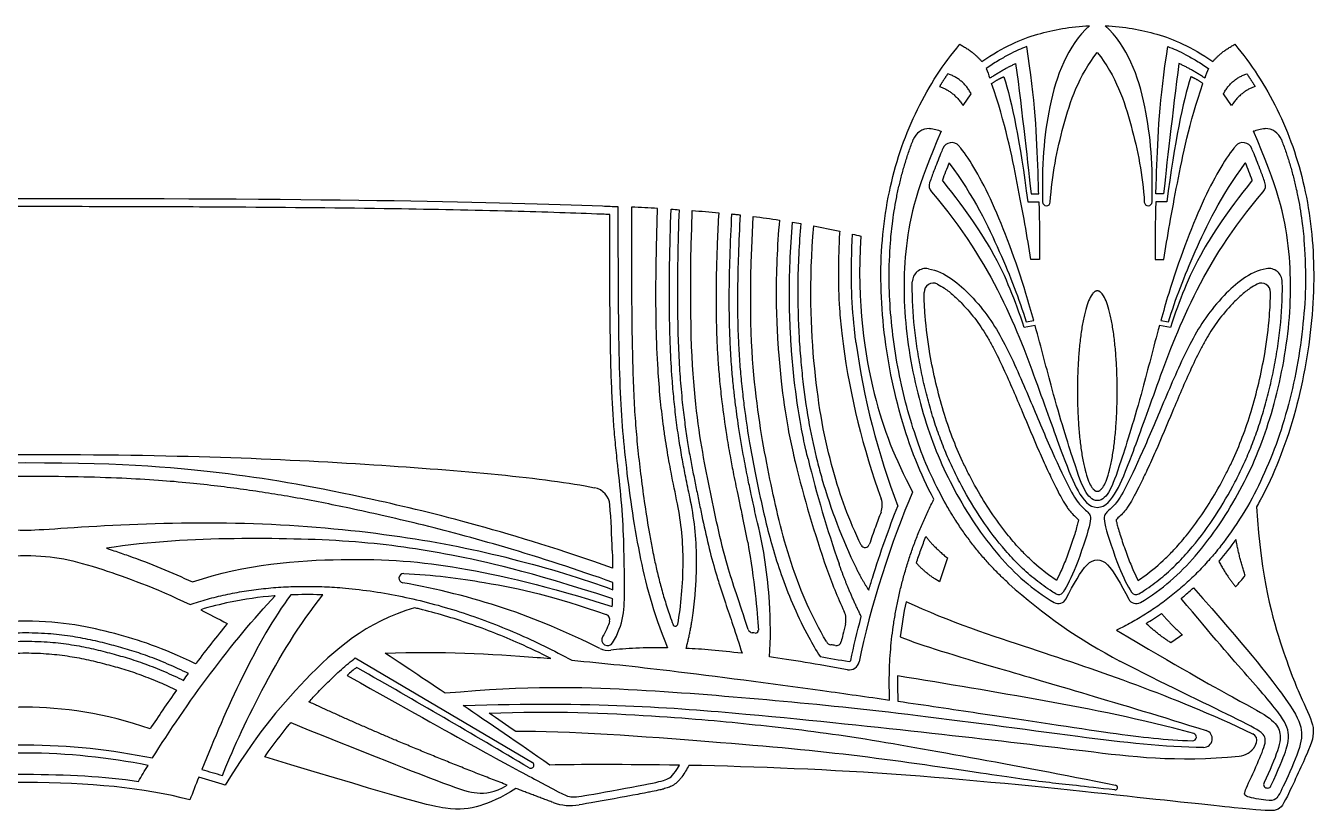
# Model space of a CAD drawing. Header units: millimetres. Extents: x -143 to 143, y -142 to 141.
# Drawn here: x -96.7 to -50.88, y -17.22 to 10.72 of the extents above; entities that cross this region are included whole.
import ezdxf

# ---------------------------------------------------------------- set-up
doc = ezdxf.new("R2010")
doc.units = ezdxf.units.MM
doc.header["$MEASUREMENT"] = 0
doc.layers.add('Layer 03', color=5, linetype='Continuous')

msp = doc.modelspace()

# ---------------------------------------------------------------- linework, layer by layer
at = {"layer": 'Layer 03'}
for p, q in [((-63.366, 7.884), (-63.075, 8.299)), ((-53.814, 7.884), (-54.105, 8.299)), ((-64.139, 6.969), (-64.139, 6.968)), ((-53.041, 6.968), (-53.042, 6.969)), ((-63.862, 5.845), (-63.861, 5.847)), ((-63.861, 5.847), (-63.854, 5.837)), ((-53.327, 5.837), (-53.319, 5.847)), ((-53.319, 5.847), (-53.319, 5.845)), ((-60.947, 4.748), (-60.674, 4.748)), ((-56.234, 4.748), (-56.506, 4.748)), ((-61.064, 4.455), (-60.674, 4.455)), ((-60.674, 4.455), (-60.667, 4.455)), ((-56.506, 4.455), (-56.514, 4.455)), ((-56.117, 4.455), (-56.506, 4.455)), ((-71.294, 3.996), (-71.294, 3.996)), ((-67.753, 3.414), (-67.758, 3.339)), ((-60.644, 2.413), (-60.959, 2.413)), ((-56.537, 2.413), (-56.221, 2.413)), ((-60.8, 0.058), (-61.195, -0.011)), ((-61.121, 0.191), (-61.119, 0.186)), ((-61.119, 0.186), (-60.848, 0.234)), ((-55.985, -0.011), (-56.381, 0.058)), ((-56.332, 0.234), (-56.061, 0.186)), ((-56.061, 0.186), (-56.06, 0.191)), ((-93.56, -7.826), (-93.831, -7.866)), ((-64.197, -9.059), (-64.247, -9.029)), ((-84.983, -11.768), (-78.683, -15.486)), ((-84.89, -12.129), (-84.935, -12.104)), ((-85.267, -12.386), (-85.16, -12.447)), ((-88.195, -15.284), (-88.201, -15.282)), ((-53.226, -15.154), (-53.192, -15.132)), ((-76.913, -16.977), (-77.015, -16.994))]:
    msp.add_line(p, q, dxfattribs=at)
for centre, radius, start, end in [((-64.563, 6.451), 0.615, 89.1542, 158.9058), ((-52.617, 6.451), 0.615, 21.0942, 90.8458), ((-63.771, 6.229), 0.339, 40.1694, 157.1346), ((-53.41, 6.229), 0.339, 22.8654, 139.8306), ((-45.448, -1.657), 19.883, 157.8337, 159.7436), ((-71.732, -1.657), 19.883, 20.2564, 22.1663), ((-64.233, 5.035), 0.339, 160.8743, 221.0634), ((-52.947, 5.035), 0.339, 318.9366, 19.1257), ((-60.399, 4.457), 0.138, 181.3943, 356.8498), ((-56.781, 4.457), 0.138, 183.1502, 358.6057), ((-64.685, 1.604), 0.485, 79.7304, 179.1765), ((-52.495, 1.604), 0.485, 0.8235, 100.2696), ((-64.423, 1.24), 0.328, 63.6488, 180.893), ((-52.757, 1.24), 0.328, 359.107, 116.3512), ((-41.402, 2.943), 26.469, 187.6761, 199.9873), ((-41.402, 2.943), 26.004, 187.6761, 200.9694), ((-29.143, 5.027), 41.376, 193.7324, 199.1946), ((-29.143, 5.027), 40.906, 193.7324, 199.1946), ((-106.168, -8.691), 30.753, 1.411, 6.7102), ((-49.034, 0.188), 20.138, 196.0816, 205.7553), ((-76.605, -6.378), 0.681, 4.4742, 78.4781), ((-106.168, -8.691), 30.335, 1.411, 4.4747), ((-83.388, -8.291), 10.067, 359.5941, 11.5168), ((-83.388, -8.291), 10.546, 359.5941, 11.5168), ((-66.908, -6.334), 0.671, 338.9769, 19.9874), ((-89.798, -10.966), 19.063, 10.0071, 12.8614), ((-86.421, -10.762), 16.2, 3.4505, 13.5697), ((-66.848, -7.682), 0.155, 206.3316, 341.085), ((-58.59, -8.793), 0.499, 42.9756, 137.0244), ((-83.265, -8.929), 0.164, 88.0461, 260.0551), ((-48.945, 4.995), 19.05, 227.8362, 242.3491), ((-59.97, -9.322), 0.192, 238.6535, 326.3747), ((-57.211, -9.322), 0.192, 213.6253, 301.3465), ((-59.974, -9.535), 0.3, 239.5618, 333.0583), ((-57.206, -9.535), 0.3, 206.9417, 300.4382), ((-76.117, -10.402), 0.191, 343.6234, 70.9514), ((-68.2, -10.401), 0.671, 345.7837, 24.8346), ((-73.599, -10.552), 0.0879, 200.1649, 349.7265), ((-70.843, -10.701), 0.17, 198.2592, 262.7127), ((-70.746, -10.784), 0.0997, 262.5735, 2.8773), ((-75.978, -10.828), 0.673, 243.6081, 277.3117), ((-76.006, -11.12), 0.209, 148.3737, 328.3737), ((-68.024, -11.066), 0.235, 210.6555, 260.2437), ((-67.876, -11.146), 0.182, 260.1563, 347.1806), ((-67.409, -11.839), 0.351, 259.8687, 348.8132), ((-67.409, -11.839), 0.0584, 261.9305, 346.2748), ((-256.612, -313.931), 347.235, 59.19717, 60.36068), ((-55.197, -14.583), 0.131, 268.0979, 74.7369), ((-54.81, -14.643), 0.308, 270, 72.6874), ((-53.165, -14.698), 0.25, 340.2604, 64.3803), ((-52.986, -14.715), 0.372, 346.703, 53.6301), ((-78.74, -15.582), 0.112, 239.2023, 59.4539), ((-53.613, -14.508), 0.753, 275.612, 300.9637), ((-57.958, -16.381), 0.0837, 263.4046, 78.2418), ((-52.538, -16.259), 0.137, 153.6047, 335.3834), ((-77.318, -15.22), 1.8, 249.6662, 279.6834)]:
    msp.add_arc(centre, radius, start, end, dxfattribs=at)
for points, knots in [([(-62.703, 9.451), (-61.892, 9.998), (-60.843, 10.456), (-59.543, 10.699), (-58.869, 10.723)], [2731.171417, 2731.171417, 2731.171417, 2731.171417, 2733.795623, 2736.105225, 2736.105225, 2736.105225, 2736.105225]), ([(-58.869, 10.723), (-59.663, 10.015), (-60.425, 7.903), (-60.568, 5.724), (-60.537, 4.454)], [2736.105225, 2736.105225, 2736.105225, 2736.105225, 2740.261863, 2744.257188, 2744.257188, 2744.257188, 2744.257188]), ([(-56.643, 4.454), (-56.612, 5.724), (-56.755, 7.903), (-57.517, 10.015), (-58.311, 10.723)], [2758.878648, 2758.878648, 2758.878648, 2758.878648, 2762.873972, 2767.030611, 2767.030611, 2767.030611, 2767.030611]), ([(-58.311, 10.723), (-57.637, 10.699), (-56.337, 10.456), (-55.288, 9.998), (-54.477, 9.451)], [2767.030611, 2767.030611, 2767.030611, 2767.030611, 2769.340213, 2771.964419, 2771.964419, 2771.964419, 2771.964419]), ([(-64.403, -6.122), (-64.643, -5.67), (-65.087, -4.704), (-65.611, -3.148), (-65.994, -1.484), (-66.235, 0.211), (-66.314, 1.876), (-66.227, 3.474), (-65.978, 4.993), (-65.571, 6.422), (-65.015, 7.752), (-64.322, 8.971), (-63.774, 9.714), (-63.483, 10.064)], [2709.445197, 2709.445197, 2709.445197, 2709.445197, 2711.27915, 2713.251392, 2715.319969, 2717.393625, 2719.381921, 2721.28875, 2723.121463, 2724.889518, 2726.604493, 2728.278349, 2729.909054, 2729.909054, 2729.909054, 2729.909054]), ([(-61.099, 9.985), (-61.2, 9.947), (-61.418, 9.857), (-61.759, 9.689), (-62.14, 9.47), (-62.401, 9.301), (-62.539, 9.208)], [58.338606, 58.338606, 58.338606, 58.338606, 58.723091, 59.183756, 59.701415, 60.297882, 60.297882, 60.297882, 60.297882]), ([(-60.674, 4.748), (-60.682, 5.005), (-60.729, 6.494), (-60.796, 8.096), (-61.099, 9.985)], [52.591708, 52.591708, 52.591708, 52.591708, 53.601308, 58.338606, 58.338606, 58.338606, 58.338606]), ([(-60.262, 4.449), (-60.209, 5.406), (-59.828, 7.242), (-59.255, 8.923), (-58.59, 9.775)], [2744.760862, 2744.760862, 2744.760862, 2744.760862, 2748.07769, 2751.567918, 2751.567918, 2751.567918, 2751.567918]), ([(-58.59, 9.775), (-57.925, 8.923), (-57.352, 7.242), (-56.971, 5.406), (-56.918, 4.449)], [2751.567918, 2751.567918, 2751.567918, 2751.567918, 2755.058145, 2758.374974, 2758.374974, 2758.374974, 2758.374974]), ([(-56.506, 4.748), (-56.498, 5.005), (-56.451, 6.494), (-56.384, 8.096), (-56.081, 9.985)], [51.345287, 51.345287, 51.345287, 51.345287, 52.354887, 57.092185, 57.092185, 57.092185, 57.092185]), ([(-56.081, 9.985), (-55.98, 9.947), (-55.762, 9.857), (-55.421, 9.689), (-55.04, 9.47), (-54.779, 9.301), (-54.641, 9.208)], [57.092185, 57.092185, 57.092185, 57.092185, 57.47667, 57.937335, 58.454993, 59.051461, 59.051461, 59.051461, 59.051461]), ([(-53.697, 10.064), (-53.406, 9.714), (-52.858, 8.971), (-52.165, 7.752), (-51.609, 6.422), (-51.202, 4.993), (-50.953, 3.474), (-50.866, 1.876), (-50.945, 0.211), (-51.186, -1.484), (-51.57, -3.148), (-52.098, -4.717), (-52.586, -5.777), (-52.882, -6.317), (-52.927, -6.396)], [2773.226782, 2773.226782, 2773.226782, 2773.226782, 2774.857487, 2776.531343, 2778.246318, 2780.014372, 2781.847086, 2783.753914, 2785.74221, 2787.815866, 2789.884442, 2791.856684, 2793.738482, 2794.063259, 2794.063259, 2794.063259, 2794.063259]), ([(-60.959, 2.413), (-61.075, 3.2), (-61.391, 4.944), (-61.856, 7.231), (-62.348, 8.67)], [62.029433, 62.029433, 62.029433, 62.029433, 66.029204, 69.843804, 69.843804, 69.843804, 69.843804]), ([(-56.221, 2.413), (-56.105, 3.2), (-55.79, 4.944), (-55.325, 7.231), (-54.832, 8.67)], [62.029433, 62.029433, 62.029433, 62.029433, 66.029204, 69.843804, 69.843804, 69.843804, 69.843804]), ([(-64.139, 6.968), (-64.997, 5.031), (-65.519, 2.865), (-65.469, -0.228), (-64.784, -3.363), (-63.756, -5.803), (-62.248, -8.114), (-60.902, -9.338), (-60.126, -9.794)], [563.416957, 563.416957, 563.416957, 563.416957, 567.257527, 571.098096, 574.938666, 578.779235, 582.619805, 585.947317, 585.947317, 585.947317, 585.947317]), ([(-64.554, 7.066), (-64.482, 7.065), (-64.344, 7.047), (-64.204, 6.999), (-64.139, 6.969)], [562.21878, 562.21878, 562.21878, 562.21878, 562.869073, 563.416326, 563.416326, 563.416326, 563.416326]), ([(-57.054, -9.794), (-56.278, -9.338), (-54.932, -8.114), (-53.425, -5.803), (-52.396, -3.363), (-51.712, -0.228), (-51.661, 2.865), (-52.183, 5.031), (-53.041, 6.968)], [591.146675, 591.146675, 591.146675, 591.146675, 594.474186, 598.314756, 602.155325, 605.995895, 609.836465, 613.677035, 613.677035, 613.677035, 613.677035]), ([(-53.042, 6.969), (-52.977, 6.999), (-52.837, 7.047), (-52.699, 7.065), (-52.626, 7.066)], [613.677665, 613.677665, 613.677665, 613.677665, 614.224918, 614.875212, 614.875212, 614.875212, 614.875212]), ([(-60.848, 0.234), (-60.937, 0.554), (-61.368, 2.046), (-62.34, 4.652), (-63.137, 5.991), (-63.489, 6.421), (-63.512, 6.447)], [320.131447, 320.131447, 320.131447, 320.131447, 320.777492, 323.129318, 325.481144, 325.642476, 325.642476, 325.642476, 325.642476]), ([(-53.668, 6.447), (-53.691, 6.421), (-54.043, 5.991), (-54.84, 4.652), (-55.812, 2.046), (-56.243, 0.554), (-56.332, 0.234)], [357.343621, 357.343621, 357.343621, 357.343621, 357.504954, 359.85678, 362.208606, 362.85465, 362.85465, 362.85465, 362.85465]), ([(-64.083, 6.36), (-64.11, 6.296), (-64.22, 6.031), (-64.381, 5.627), (-64.505, 5.284), (-64.553, 5.146)], [326.468573, 326.468573, 326.468573, 326.468573, 326.717253, 327.499857, 328.024571, 328.024571, 328.024571, 328.024571]), ([(-52.627, 5.146), (-52.675, 5.284), (-52.8, 5.627), (-52.96, 6.031), (-53.07, 6.296), (-53.097, 6.36)], [354.961526, 354.961526, 354.961526, 354.961526, 355.486241, 356.268845, 356.517524, 356.517524, 356.517524, 356.517524]), ([(-61.195, -0.011), (-61.352, 0.504), (-61.701, 1.411), (-62.219, 2.58), (-63.141, 4.026), (-64.101, 5.227)], [397.05079, 397.05079, 397.05079, 397.05079, 399.382366, 401.879644, 404.318125, 404.318125, 404.318125, 404.318125]), ([(-53.079, 5.227), (-54.039, 4.026), (-54.961, 2.58), (-55.479, 1.411), (-55.828, 0.504), (-55.985, -0.011)], [371.537698, 371.537698, 371.537698, 371.537698, 373.976179, 376.473457, 378.805032, 378.805032, 378.805032, 378.805032]), ([(-64.488, 4.813), (-63.394, 3.557), (-61.794, 0.915), (-60.698, -2.13), (-59.74, -4.792), (-59.307, -5.865), (-58.887, -6.409), (-58.59, -6.409)], [328.449672, 328.449672, 328.449672, 328.449672, 330.980054, 333.608303, 336.236551, 338.8648, 341.493049, 341.493049, 341.493049, 341.493049]), ([(-58.59, -6.409), (-58.293, -6.409), (-57.874, -5.865), (-57.441, -4.792), (-56.482, -2.13), (-55.386, 0.915), (-53.786, 3.557), (-52.692, 4.813)], [341.493049, 341.493049, 341.493049, 341.493049, 344.121297, 346.749546, 349.377795, 352.006043, 354.536425, 354.536425, 354.536425, 354.536425]), ([(-117.76, 4.29), (-117.58, 4.298), (-113.666, 4.453), (-108.103, 4.582), (-96.7, 4.582)], [890.17987, 890.17987, 890.17987, 890.17987, 891.062141, 909.032335, 909.032335, 909.032335, 909.032335]), ([(-96.7, 4.289), (-98.033, 4.289), (-100.525, 4.286), (-104.892, 4.267), (-109.325, 4.225), (-113.164, 4.15), (-115.63, 4.077), (-116.787, 4.036), (-117.377, 4.012), (-117.467, 4.009)], [802.994874, 802.994874, 802.994874, 802.994874, 807.771984, 811.929999, 818.646674, 823.660833, 825.690963, 827.48931, 827.81008, 827.81008, 827.81008, 827.81008]), ([(-96.7, 4.582), (-85.296, 4.582), (-79.734, 4.453), (-75.82, 4.298), (-75.64, 4.29)], [696.957413, 696.957413, 696.957413, 696.957413, 714.927607, 715.809878, 715.809878, 715.809878, 715.809878]), ([(-75.933, 4.009), (-76.022, 4.012), (-76.613, 4.036), (-77.77, 4.077), (-80.236, 4.15), (-84.074, 4.225), (-88.507, 4.267), (-92.874, 4.286), (-95.367, 4.289), (-96.7, 4.289)], [778.179668, 778.179668, 778.179668, 778.179668, 778.500438, 780.298785, 782.328914, 787.343073, 794.059749, 798.217764, 802.994874, 802.994874, 802.994874, 802.994874]), ([(-75.64, 4.29), (-75.64, 1.218), (-75.613, -2.029), (-75.408, -4.693), (-74.941, -8.017), (-74.411, -10.093), (-73.875, -11.405)], [715.809878, 715.809878, 715.809878, 715.809878, 720.648889, 725.4879, 730.326912, 734.861236, 734.861236, 734.861236, 734.861236]), ([(-75.161, 4.27), (-75.161, 3.448), (-75.16, 2.015), (-75.147, 0.122), (-75.121, -1.319), (-75.079, -2.469), (-75.017, -3.464), (-74.93, -4.404), (-74.82, -5.354), (-74.687, -6.341), (-74.55, -7.183), (-74.437, -7.794), (-74.349, -8.234), (-74.254, -8.674), (-74.126, -9.189), (-73.975, -9.719), (-73.824, -10.185), (-73.72, -10.475), (-73.681, -10.582)], [96.022245, 96.022245, 96.022245, 96.022245, 98.968404, 101.159079, 102.805596, 104.132743, 105.286376, 106.378306, 107.513491, 108.714731, 109.94999, 110.570206, 110.940716, 111.557541, 112.185577, 112.839337, 113.533884, 113.942454, 113.942454, 113.942454, 113.942454]), ([(-73.524, -6.281), (-73.599, -5.909), (-73.732, -5.269), (-73.876, -4.481), (-73.966, -3.91), (-74.05, -3.302), (-74.141, -2.496), (-74.231, -1.345), (-74.275, -0.211), (-74.29, 0.909), (-74.286, 1.906), (-74.266, 3.026), (-74.243, 3.813), (-74.228, 4.225)], [119.509535, 119.509535, 119.509535, 119.509535, 120.871769, 121.850994, 122.38048, 122.943125, 124.050616, 125.289122, 127.079979, 128.115399, 129.305896, 130.654117, 132.128995, 132.128995, 132.128995, 132.128995]), ([(-73.055, -6.186), (-73.064, -6.142), (-73.121, -5.859), (-73.222, -5.369), (-73.352, -4.699), (-73.467, -4.019), (-73.569, -3.3), (-73.651, -2.562), (-73.725, -1.704), (-73.784, -0.649), (-73.814, 0.701), (-73.806, 2.342), (-73.774, 3.539), (-73.751, 4.198)], [173.29264, 173.29264, 173.29264, 173.29264, 173.451824, 174.329135, 175.084029, 175.899696, 176.799061, 177.687014, 178.560615, 179.885572, 181.47497, 183.400668, 185.765241, 185.765241, 185.765241, 185.765241]), ([(-73.466, 4.18), (-73.486, 3.592), (-73.516, 2.515), (-73.529, 1.026), (-73.511, -0.221), (-73.467, -1.273), (-73.409, -2.071), (-73.343, -2.759), (-73.272, -3.365), (-73.179, -4.009), (-73.079, -4.599), (-72.974, -5.15), (-72.867, -5.678), (-72.761, -6.197), (-72.619, -6.892), (-72.433, -7.733), (-72.212, -8.573), (-72.001, -9.252), (-71.793, -9.881), (-71.528, -10.667), (-71.331, -11.267), (-71.224, -11.602)], [145.389219, 145.389219, 145.389219, 145.389219, 147.498188, 149.253114, 150.724002, 151.968283, 153.0279, 153.590997, 154.444988, 155.213967, 155.924679, 156.588393, 157.224667, 157.854398, 158.489668, 159.767758, 160.940697, 161.601972, 162.313665, 163.315957, 164.576479, 164.576479, 164.576479, 164.576479]), ([(-71.004, -10.754), (-71.33, -9.766), (-71.874, -8.227), (-72.381, -5.686), (-72.948, -2.947), (-73.114, 0.724), (-72.995, 4.149)], [115.569458, 115.569458, 115.569458, 115.569458, 119.089318, 124.076172, 129.063026, 134.049879, 134.049879, 134.049879, 134.049879]), ([(-75.625, -5.098), (-75.635, -5.014), (-75.673, -4.682), (-75.734, -4.1), (-75.798, -3.337), (-75.846, -2.527), (-75.883, -1.622), (-75.908, -0.56), (-75.924, 0.744), (-75.931, 2.293), (-75.932, 3.419), (-75.933, 4.009)], [767.28614, 767.28614, 767.28614, 767.28614, 767.587559, 768.485305, 769.382736, 770.334003, 771.393304, 772.626319, 774.143539, 776.066275, 778.179668, 778.179668, 778.179668, 778.179668]), ([(-72.056, 4.073), (-72.075, 3.725), (-72.106, 3.063), (-72.146, 1.867), (-72.158, 0.631), (-72.127, -0.482), (-72.078, -1.285), (-72.023, -1.943), (-71.929, -2.799), (-71.807, -3.683), (-71.665, -4.515), (-71.531, -5.226), (-71.404, -5.846), (-71.292, -6.37), (-71.235, -6.627), (-71.213, -6.723)], [135.891083, 135.891083, 135.891083, 135.891083, 137.138716, 138.266632, 140.179686, 141.569253, 142.257997, 143.061465, 143.935543, 145.34408, 146.262523, 146.959072, 147.938535, 148.52918, 148.880745, 148.880745, 148.880745, 148.880745]), ([(-70.673, -6.961), (-70.688, -6.897), (-70.768, -6.561), (-70.878, -6.056), (-71.024, -5.356), (-71.182, -4.551), (-71.34, -3.621), (-71.454, -2.783), (-71.531, -2.11), (-71.58, -1.599), (-71.616, -1.114), (-71.648, -0.573), (-71.676, 0.178), (-71.684, 1.247), (-71.657, 2.555), (-71.614, 3.519), (-71.587, 4.027)], [462.863572, 462.863572, 462.863572, 462.863572, 463.098814, 464.102699, 464.716266, 465.661914, 467.04223, 468.097032, 468.694239, 469.467052, 469.939361, 470.437728, 471.407455, 472.632856, 474.270741, 476.093947, 476.093947, 476.093947, 476.093947]), ([(-71.294, 3.996), (-71.32, 3.52), (-71.359, 2.645), (-71.395, 1.131), (-71.38, -0.165), (-71.312, -1.291), (-71.257, -1.907), (-71.196, -2.467), (-71.108, -3.169), (-70.969, -4.08), (-70.807, -4.944), (-70.675, -5.593), (-70.544, -6.219), (-70.367, -7.001), (-70.113, -7.957), (-69.79, -8.95), (-69.382, -9.988), (-68.929, -10.921), (-68.595, -11.492), (-68.452, -11.717)], [476.687079, 476.687079, 476.687079, 476.687079, 478.394768, 479.826465, 482.114423, 483.041175, 483.867969, 484.329838, 485.06115, 486.405236, 487.629816, 488.211427, 488.781737, 489.919602, 491.086874, 492.324907, 493.661557, 495.082683, 496.035714, 496.035714, 496.035714, 496.035714]), ([(-68.227, -11.186), (-68.748, -10.307), (-69.601, -8.277), (-70.201, -5.651), (-70.802, -2.499), (-70.996, 0.743), (-70.827, 3.941)], [120.074555, 120.074555, 120.074555, 120.074555, 123.995114, 128.875729, 133.756345, 138.63696, 138.63696, 138.63696, 138.63696]), ([(-69.894, 3.812), (-69.978, 2.882), (-70.035, 1.543), (-69.988, -0.021), (-69.926, -1), (-69.819, -2.141), (-69.65, -3.34), (-69.455, -4.294), (-69.362, -4.686), (-69.336, -4.795)], [140.548324, 140.548324, 140.548324, 140.548324, 143.89527, 145.345016, 146.157503, 147.410864, 149.452207, 150.495642, 150.897684, 150.897684, 150.897684, 150.897684]), ([(-68.879, -4.684), (-68.905, -4.577), (-68.996, -4.194), (-69.187, -3.26), (-69.353, -2.084), (-69.457, -0.963), (-69.519, 0), (-69.55, 1.051), (-69.529, 2.357), (-69.471, 3.263), (-69.429, 3.738)], [506.830653, 506.830653, 506.830653, 506.830653, 507.223469, 508.24319, 510.245148, 511.478555, 512.277744, 513.702906, 515.248245, 516.956164, 516.956164, 516.956164, 516.956164]), ([(-69.135, 3.687), (-69.199, 2.957), (-69.267, 1.596), (-69.226, -0.05), (-69.136, -1.225), (-69.03, -2.254), (-68.856, -3.441), (-68.613, -4.557), (-68.441, -5.191), (-68.384, -5.39)], [403.790382, 403.790382, 403.790382, 403.790382, 406.416351, 408.671876, 409.689391, 410.638518, 412.378505, 413.986165, 414.731193, 414.731193, 414.731193, 414.731193]), ([(-66.987, -7.751), (-67.422, -6.872), (-68.117, -4.916), (-68.715, -1.74), (-68.849, 1.602), (-68.676, 3.603)], [90.600013, 90.600013, 90.600013, 90.600013, 94.628447, 99.524259, 104.42007, 104.42007, 104.42007, 104.42007]), ([(-67.758, 3.339), (-67.812, 2.448), (-67.818, 1.258), (-67.703, -0.051), (-67.651, -0.469), (-67.634, -0.593)], [106.299173, 106.299173, 106.299173, 106.299173, 109.499307, 110.55813, 111.006524, 111.006524, 111.006524, 111.006524]), ([(-67.174, -0.531), (-67.195, -0.37), (-67.274, 0.283), (-67.355, 1.565), (-67.332, 2.686), (-67.294, 3.311)], [430.789674, 430.789674, 430.789674, 430.789674, 431.371461, 433.145518, 435.389, 435.389, 435.389, 435.389]), ([(-67.004, 3.244), (-67.148, 0.785), (-66.585, -2.75), (-65.796, -4.644), (-65.159, -5.867)], [435.92029, 435.92029, 435.92029, 435.92029, 441.581922, 447.148685, 447.148685, 447.148685, 447.148685]), ([(-64.598, 2.081), (-63.995, 1.971), (-62.854, 0.99), (-61.917, -0.417), (-61.023, -2.483), (-60.289, -4.258), (-59.562, -5.799), (-59.226, -6.344), (-58.853, -6.622), (-58.772, -6.84), (-59.329, -8.522), (-59.66, -9.204), (-59.809, -9.429)], [100.521155, 100.521155, 100.521155, 100.521155, 101.883155, 103.642286, 105.401417, 107.160548, 108.919679, 110.67881, 112.437941, 114.197072, 115.956203, 117.374913, 117.374913, 117.374913, 117.374913]), ([(-52.582, 2.081), (-53.186, 1.971), (-54.326, 0.99), (-55.263, -0.417), (-56.158, -2.483), (-56.892, -4.258), (-57.619, -5.799), (-57.954, -6.344), (-58.327, -6.622), (-58.408, -6.84), (-57.851, -8.522), (-57.52, -9.204), (-57.371, -9.429)], [100.52118, 100.52118, 100.52118, 100.52118, 101.883193, 103.642324, 105.401455, 107.160586, 108.919716, 110.678847, 112.437978, 114.197109, 115.95624, 117.374951, 117.374951, 117.374951, 117.374951]), ([(-60.07, -9.487), (-60.137, -9.445), (-60.407, -9.275), (-60.853, -8.945), (-61.379, -8.469), (-62.016, -7.784), (-62.716, -6.859), (-63.304, -5.873), (-63.713, -5.067), (-63.987, -4.455), (-64.234, -3.82), (-64.455, -3.152), (-64.653, -2.45), (-64.826, -1.718), (-64.969, -0.965), (-65.114, 0.048), (-65.173, 0.91), (-65.171, 1.515), (-65.17, 1.611)], [117.726828, 117.726828, 117.726828, 117.726828, 118.009843, 118.870048, 119.713081, 120.550531, 122.220407, 123.861519, 124.661888, 125.458179, 126.266275, 127.102165, 127.976503, 128.880247, 129.799851, 130.721995, 132.547179, 132.890688, 132.890688, 132.890688, 132.890688]), ([(-64.278, 1.534), (-64.191, 1.491), (-63.99, 1.371), (-63.696, 1.135), (-63.311, 0.754), (-62.888, 0.259), (-62.538, -0.279), (-62.224, -0.851), (-61.924, -1.47), (-61.588, -2.233), (-61.171, -3.221), (-60.776, -4.166), (-60.383, -5.034), (-60.143, -5.54), (-59.966, -5.891), (-59.824, -6.157), (-59.705, -6.355), (-59.581, -6.523), (-59.468, -6.652), (-59.358, -6.758), (-59.279, -6.828), (-59.257, -6.849)], [88.991356, 88.991356, 88.991356, 88.991356, 89.336616, 89.830586, 90.339426, 91.275891, 92.161289, 92.634777, 93.613169, 94.628476, 95.619539, 97.456436, 98.301082, 99.033896, 99.464098, 99.7094, 100.115044, 100.291923, 100.458104, 100.727448, 100.83782, 100.83782, 100.83782, 100.83782]), ([(-52.903, 1.534), (-52.989, 1.491), (-53.19, 1.371), (-53.484, 1.135), (-53.869, 0.754), (-54.292, 0.259), (-54.642, -0.279), (-54.956, -0.851), (-55.256, -1.47), (-55.592, -2.233), (-56.009, -3.221), (-56.405, -4.166), (-56.797, -5.034), (-57.038, -5.54), (-57.214, -5.891), (-57.356, -6.157), (-57.475, -6.355), (-57.6, -6.523), (-57.712, -6.652), (-57.822, -6.758), (-57.901, -6.828), (-57.923, -6.849)], [88.991356, 88.991356, 88.991356, 88.991356, 89.336616, 89.830586, 90.339426, 91.275891, 92.161289, 92.634777, 93.613169, 94.628476, 95.619539, 97.456436, 98.301082, 99.033896, 99.464098, 99.7094, 100.115044, 100.291923, 100.458104, 100.727448, 100.83782, 100.83782, 100.83782, 100.83782]), ([(-57.11, -9.487), (-57.043, -9.445), (-56.774, -9.275), (-56.327, -8.945), (-55.801, -8.469), (-55.164, -7.784), (-54.465, -6.859), (-53.876, -5.873), (-53.467, -5.067), (-53.193, -4.455), (-52.947, -3.82), (-52.725, -3.152), (-52.527, -2.45), (-52.355, -1.718), (-52.211, -0.965), (-52.066, 0.048), (-52.007, 0.91), (-52.009, 1.515), (-52.011, 1.611)], [117.726866, 117.726866, 117.726866, 117.726866, 118.009881, 118.870086, 119.713119, 120.550569, 122.220445, 123.861556, 124.661926, 125.458216, 126.266313, 127.102203, 127.976541, 128.880284, 129.799888, 130.722033, 132.547216, 132.890725, 132.890725, 132.890725, 132.890725]), ([(-60.044, -9.007), (-60.125, -8.954), (-60.469, -8.716), (-60.91, -8.34), (-61.407, -7.83), (-61.87, -7.287), (-62.383, -6.58), (-62.83, -5.851), (-63.155, -5.246), (-63.454, -4.635), (-63.762, -3.907), (-64.076, -2.977), (-64.342, -1.985), (-64.572, -0.852), (-64.711, 0.228), (-64.747, 0.957), (-64.751, 1.235)], [74.25814, 74.25814, 74.25814, 74.25814, 74.604661, 75.756758, 76.330171, 77.156975, 78.313659, 79.456643, 80.219774, 80.776843, 81.89279, 83.051961, 84.291759, 85.574029, 87.193449, 88.189843, 88.189843, 88.189843, 88.189843]), ([(-57.136, -9.007), (-57.055, -8.954), (-56.712, -8.716), (-56.27, -8.34), (-55.773, -7.83), (-55.31, -7.287), (-54.797, -6.58), (-54.35, -5.851), (-54.025, -5.246), (-53.726, -4.635), (-53.418, -3.907), (-53.104, -2.977), (-52.838, -1.985), (-52.608, -0.852), (-52.469, 0.228), (-52.434, 0.957), (-52.429, 1.235)], [74.25814, 74.25814, 74.25814, 74.25814, 74.604661, 75.756758, 76.330171, 77.156975, 78.313659, 79.456643, 80.219774, 80.776843, 81.89279, 83.051961, 84.291759, 85.574029, 87.193449, 88.189843, 88.189843, 88.189843, 88.189843]), ([(-58.59, -6.167), (-58.782, -6.167), (-59.044, -5.861), (-59.349, -5.048), (-60.104, -2.634), (-60.584, -0.726), (-60.8, 0.058)], [387.927911, 387.927911, 387.927911, 387.927911, 390.279737, 392.631564, 394.98339, 396.571053, 396.571053, 396.571053, 396.571053]), ([(-56.381, 0.058), (-56.596, -0.726), (-57.076, -2.634), (-57.831, -5.048), (-58.136, -5.861), (-58.398, -6.167), (-58.59, -6.167)], [379.28477, 379.28477, 379.28477, 379.28477, 380.872433, 383.224259, 385.576085, 387.927911, 387.927911, 387.927911, 387.927911]), ([(-116.931, -5.71), (-115.19, -5.356), (-108.734, -4.797), (-102.11, -4.526), (-96.7, -4.526)], [317.125607, 317.125607, 317.125607, 317.125607, 328.227296, 340.720524, 340.720524, 340.720524, 340.720524]), ([(-96.7, -4.526), (-91.289, -4.526), (-84.665, -4.797), (-78.21, -5.356), (-76.469, -5.71)], [340.720524, 340.720524, 340.720524, 340.720524, 353.213752, 364.315441, 364.315441, 364.315441, 364.315441]), ([(-96.7, -4.831), (-100.343, -4.831), (-104.132, -5.191), (-108.376, -5.913), (-113.979, -7.299), (-117.57, -8.569)], [393.574792, 393.574792, 393.574792, 393.574792, 402.080464, 410.586136, 419.071838, 419.071838, 419.071838, 419.071838]), ([(-75.83, -8.569), (-79.421, -7.299), (-85.023, -5.913), (-89.268, -5.191), (-93.056, -4.831), (-96.7, -4.831)], [368.077745, 368.077745, 368.077745, 368.077745, 376.563447, 385.06912, 393.574792, 393.574792, 393.574792, 393.574792]), ([(-96.7, -5.309), (-97.321, -5.309), (-98.461, -5.319), (-100.036, -5.367), (-101.36, -5.442), (-102.494, -5.538), (-103.5, -5.652), (-104.431, -5.772), (-105.334, -5.904), (-106.595, -6.113), (-107.943, -6.381), (-109.423, -6.706), (-110.73, -7.012), (-112.186, -7.385), (-114.499, -8.036), (-116.308, -8.627), (-117.576, -9.079)], [334.202142, 334.202142, 334.202142, 334.202142, 336.430489, 338.288191, 339.847873, 341.182989, 342.36808, 343.473502, 344.548559, 345.639463, 348.055668, 349.472778, 351.072163, 352.864324, 354.859956, 359.683916, 359.683916, 359.683916, 359.683916]), ([(-75.824, -9.079), (-77.091, -8.627), (-78.9, -8.036), (-81.214, -7.385), (-82.67, -7.012), (-83.976, -6.706), (-85.456, -6.381), (-86.804, -6.113), (-88.066, -5.904), (-88.969, -5.772), (-89.9, -5.652), (-90.905, -5.538), (-92.04, -5.442), (-93.363, -5.367), (-94.938, -5.319), (-96.078, -5.309), (-96.7, -5.309)], [308.720369, 308.720369, 308.720369, 308.720369, 313.544328, 315.539961, 317.332122, 318.931507, 320.348617, 322.764821, 323.855725, 324.930783, 326.036204, 327.221296, 328.556411, 330.116093, 331.973796, 334.202142, 334.202142, 334.202142, 334.202142]), ([(-52.927, -6.396), (-52.776, -8.982), (-51.91, -11.841), (-51.283, -13.35), (-50.799, -14.29), (-51.027, -14.974), (-51.954, -16.961), (-52.147, -17.257), (-53.247, -17.147), (-57.187, -16.726), (-65.387, -15.848), (-70.728, -15.636), (-73.118, -15.59)], [2794.063259, 2794.063259, 2794.063259, 2794.063259, 2798.198964, 2802.334669, 2806.470375, 2810.60608, 2814.741786, 2818.877491, 2823.013197, 2827.148903, 2831.284608, 2835.349855, 2835.349855, 2835.349855, 2835.349855]), ([(-66.281, -6.575), (-66.35, -6.753), (-66.493, -7.138), (-66.63, -7.525), (-66.701, -7.733)], [118.256047, 118.256047, 118.256047, 118.256047, 118.94035, 119.727834, 119.727834, 119.727834, 119.727834]), ([(-59.257, -6.849), (-59.259, -6.865), (-59.266, -6.9), (-59.288, -6.993), (-59.33, -7.148), (-59.397, -7.371), (-59.512, -7.724), (-59.668, -8.166), (-59.855, -8.629), (-59.985, -8.9), (-60.044, -9.007)], [100.83782, 100.83782, 100.83782, 100.83782, 100.893656, 100.965581, 101.179675, 101.469188, 101.801556, 102.510744, 103.150136, 103.588734, 103.588734, 103.588734, 103.588734]), ([(-57.923, -6.849), (-57.921, -6.865), (-57.914, -6.9), (-57.893, -6.993), (-57.851, -7.148), (-57.784, -7.371), (-57.669, -7.724), (-57.512, -8.166), (-57.326, -8.629), (-57.195, -8.9), (-57.136, -9.007)], [100.83782, 100.83782, 100.83782, 100.83782, 100.893656, 100.965581, 101.179675, 101.469188, 101.801556, 102.510744, 103.150136, 103.588734, 103.588734, 103.588734, 103.588734]), ([(-117.577, -9.34), (-116.515, -8.94), (-113.943, -8.174), (-110.219, -7.402), (-105.149, -6.898), (-99.92, -6.984), (-97.097, -7.223), (-96.7, -7.223)], [257.884168, 257.884168, 257.884168, 257.884168, 262.813104, 267.896424, 272.979744, 278.063064, 283.146385, 283.146385, 283.146385, 283.146385]), ([(-96.7, -7.223), (-96.302, -7.223), (-93.48, -6.984), (-88.251, -6.898), (-83.18, -7.402), (-79.457, -8.174), (-76.885, -8.94), (-75.823, -9.34)], [283.146385, 283.146385, 283.146385, 283.146385, 288.229705, 293.313025, 298.396345, 303.479665, 308.408602, 308.408602, 308.408602, 308.408602]), ([(-75.827, -9.66), (-78.936, -8.656), (-81.699, -8.045), (-84.793, -7.582), (-88.963, -7.476), (-91.963, -7.593), (-93.56, -7.826)], [132.631338, 132.631338, 132.631338, 132.631338, 138.061841, 143.370223, 148.678605, 153.986988, 153.986988, 153.986988, 153.986988]), ([(-65.026, -8.39), (-64.975, -8.232), (-64.867, -7.915), (-64.748, -7.601), (-64.685, -7.444)], [18.865238, 18.865238, 18.865238, 18.865238, 19.458707, 20.06651, 20.06651, 20.06651, 20.06651]), ([(-102.541, -9.867), (-101.273, -9.257), (-98.917, -8.404), (-97.695, -8.124), (-96.7, -8.124)], [2655.350806, 2655.350806, 2655.350806, 2655.350806, 2658.807654, 2663.31097, 2663.31097, 2663.31097, 2663.31097]), ([(-96.7, -8.124), (-95.705, -8.124), (-94.482, -8.404), (-92.127, -9.257), (-90.859, -9.867)], [2663.31097, 2663.31097, 2663.31097, 2663.31097, 2667.814286, 2671.271134, 2671.271134, 2671.271134, 2671.271134]), ([(-93.831, -7.866), (-93.743, -7.894), (-93.484, -7.979), (-92.833, -8.2), (-91.896, -8.559), (-91.143, -8.892), (-90.773, -9.065)], [154.287579, 154.287579, 154.287579, 154.287579, 154.62125, 155.262663, 156.752221, 158.214986, 158.214986, 158.214986, 158.214986]), ([(-90.773, -9.065), (-88.891, -8.416), (-84.911, -8.155), (-81.43, -8.43), (-78.169, -9.212), (-75.841, -9.936)], [113.963833, 113.963833, 113.963833, 113.963833, 119.645941, 125.87491, 132.300661, 132.300661, 132.300661, 132.300661]), ([(-75.828, -11.23), (-75.422, -10.571), (-75.393, -9.666), (-75.412, -8.433), (-75.424, -7.934)], [759.418461, 759.418461, 759.418461, 759.418461, 762.233635, 763.887932, 763.887932, 763.887932, 763.887932]), ([(-76.278, -11.43), (-77.456, -10.846), (-79.589, -9.937), (-82.073, -9.305), (-83.293, -9.091)], [738.948545, 738.948545, 738.948545, 738.948545, 743.515392, 747.947484, 747.947484, 747.947484, 747.947484]), ([(-83.259, -8.765), (-82.232, -8.8), (-79.774, -9.146), (-77.968, -9.56), (-76.055, -10.221)], [748.536189, 748.536189, 748.536189, 748.536189, 752.090645, 757.555095, 757.555095, 757.555095, 757.555095]), ([(-87.826, -9.555), (-87.841, -9.556), (-88.379, -9.6), (-89.274, -9.726), (-90.134, -9.946), (-90.48, -10.053)], [217.105869, 217.105869, 217.105869, 217.105869, 217.16134, 219.039103, 220.339061, 220.339061, 220.339061, 220.339061]), ([(-86.14, -9.525), (-86.165, -9.524), (-86.545, -9.51), (-86.924, -9.51), (-87.279, -9.524)], [67.902791, 67.902791, 67.902791, 67.902791, 67.991736, 69.263176, 69.263176, 69.263176, 69.263176]), ([(-55.609, -9.652), (-55.571, -9.62), (-55.422, -9.495), (-55.277, -9.366), (-55.171, -9.268)], [660.0649585, 660.0649585, 660.0649585, 660.0649585, 660.2439795, 660.7613314, 660.7613314, 660.7613314, 660.7613314]), ([(-55.171, -9.268), (-53.3, -11.385), (-51.729, -13.371), (-51.262, -14.252), (-51.356, -14.973), (-51.985, -16.37), (-52.239, -16.864), (-52.492, -16.837), (-53.399, -16.717), (-53.359, -16.53), (-52.904, -15.556), (-52.669, -14.992), (-52.624, -14.801)], [660.761331, 660.761331, 660.761331, 660.761331, 662.746914, 664.732497, 666.71808, 668.703663, 670.689246, 672.674829, 674.660412, 676.645995, 678.631578, 680.308335, 680.308335, 680.308335, 680.308335]), ([(-82.87, -9.983), (-84.6, -10.487), (-86.82, -12.446), (-88.591, -14.624), (-89.604, -16.288)], [3033.06924, 3033.06924, 3033.06924, 3033.06924, 3038.907143, 3044.506426, 3044.506426, 3044.506426, 3044.506426]), ([(-78.031, -11.785), (-78.398, -11.598), (-79.342, -11.147), (-80.894, -10.53), (-82.155, -10.155), (-82.815, -9.996), (-82.87, -9.983)], [3026.885804, 3026.885804, 3026.885804, 3026.885804, 3028.359466, 3030.635614, 3032.866887, 3033.06924, 3033.06924, 3033.06924, 3033.06924]), ([(-75.841, -9.936), (-75.835, -9.867), (-75.83, -9.774), (-75.827, -9.682), (-75.827, -9.66)], [132.3006614, 132.3006614, 132.3006614, 132.3006614, 132.5501978, 132.6313378, 132.6313378, 132.6313378, 132.6313378]), ([(-53.057, -14.473), (-54.524, -13.769), (-57.406, -12.62), (-60.796, -11.482), (-63.811, -10.499), (-65.394, -9.769)], [2952.402311, 2952.402311, 2952.402311, 2952.402311, 2957.500844, 2962.824563, 2968.218683, 2968.218683, 2968.218683, 2968.218683]), ([(-52.414, -16.316), (-51.87, -15.13), (-51.725, -14.54), (-51.91, -13.948), (-53.113, -12.569), (-54.484, -10.999), (-55.609, -9.652)], [650.219725, 650.219725, 650.219725, 650.219725, 652.647798, 655.120185, 657.592572, 660.064958, 660.064958, 660.064958, 660.064958]), ([(-96.7, -10.46), (-98.009, -10.46), (-99.951, -10.878), (-101.529, -11.391), (-102.738, -11.981)], [176.032302, 176.032302, 176.032302, 176.032302, 179.802357, 183.562824, 183.562824, 183.562824, 183.562824]), ([(-90.661, -11.981), (-91.871, -11.391), (-93.449, -10.878), (-95.39, -10.46), (-96.7, -10.46)], [168.501781, 168.501781, 168.501781, 168.501781, 172.262248, 176.032302, 176.032302, 176.032302, 176.032302]), ([(-75.934, -10.455), (-75.961, -10.549), (-76.032, -10.74), (-76.129, -10.92), (-76.185, -11.01)], [757.9032596, 757.9032596, 757.9032596, 757.9032596, 758.2520298, 758.6330608, 758.6330608, 758.6330608, 758.6330608]), ([(-56.853, -10.54), (-56.766, -10.487), (-56.582, -10.371), (-56.401, -10.249), (-56.306, -10.183)], [42.8194042, 42.8194042, 42.8194042, 42.8194042, 43.1832691, 43.5995897, 43.5995897, 43.5995897, 43.5995897]), ([(-96.7, -10.879), (-96.996, -10.879), (-97.558, -10.9), (-98.356, -10.995), (-99.078, -11.135), (-99.748, -11.302), (-100.399, -11.483), (-101.064, -11.704), (-101.763, -11.984), (-102.24, -12.205), (-102.485, -12.323)], [89.240024, 89.240024, 89.240024, 89.240024, 90.303463, 91.251442, 92.119024, 92.93769, 93.727911, 94.539879, 95.448691, 96.424192, 96.424192, 96.424192, 96.424192]), ([(-90.914, -12.323), (-91.159, -12.205), (-91.637, -11.984), (-92.335, -11.704), (-93, -11.483), (-93.651, -11.302), (-94.322, -11.135), (-95.044, -10.995), (-95.842, -10.9), (-96.403, -10.879), (-96.7, -10.879)], [82.055856, 82.055856, 82.055856, 82.055856, 83.031357, 83.940169, 84.752137, 85.542358, 86.361024, 87.228607, 88.176586, 89.240024, 89.240024, 89.240024, 89.240024]), ([(-67.55, -10.565), (-67.581, -10.69), (-67.632, -10.896), (-67.68, -11.104), (-67.699, -11.186)], [158.0577975, 158.0577975, 158.0577975, 158.0577975, 158.51681, 158.8210579, 158.8210579, 158.8210579, 158.8210579]), ([(-57.902, -10.779), (-55.707, -12.089), (-53.368, -13.39), (-52.348, -13.929), (-52.05, -14.382), (-52.091, -14.903), (-52.451, -15.777), (-52.66, -16.199)], [639.13355, 639.13355, 639.13355, 639.13355, 641.289694, 643.445837, 645.601981, 647.758124, 649.701627, 649.701627, 649.701627, 649.701627]), ([(-102.31, -12.564), (-102.084, -12.456), (-101.632, -12.248), (-100.964, -11.98), (-100.312, -11.763), (-99.674, -11.586), (-99.016, -11.421), (-98.312, -11.285), (-97.535, -11.192), (-96.989, -11.172), (-96.7, -11.172)], [67.791655, 67.791655, 67.791655, 67.791655, 68.688422, 69.577458, 70.370646, 71.147759, 71.952581, 72.79828, 73.719669, 74.754994, 74.754994, 74.754994, 74.754994]), ([(-96.7, -11.172), (-96.411, -11.172), (-95.865, -11.192), (-95.088, -11.285), (-94.383, -11.421), (-93.726, -11.586), (-93.087, -11.763), (-92.436, -11.98), (-91.768, -12.248), (-91.315, -12.456), (-91.09, -12.564)], [74.754994, 74.754994, 74.754994, 74.754994, 75.790319, 76.711708, 77.557407, 78.362229, 79.139342, 79.93253, 80.821566, 81.718333, 81.718333, 81.718333, 81.718333]), ([(-65.601, -11.019), (-64.8, -11.339), (-62.502, -12.02), (-57.917, -13.352), (-54.718, -14.349)], [2969.733872, 2969.733872, 2969.733872, 2969.733872, 2976.153507, 2983.104011, 2983.104011, 2983.104011, 2983.104011]), ([(-102.063, -12.91), (-101.864, -12.815), (-101.446, -12.624), (-100.82, -12.373), (-100.188, -12.163), (-99.567, -11.99), (-98.929, -11.83), (-98.248, -11.699), (-97.502, -11.61), (-96.977, -11.59), (-96.7, -11.59)], [77.620817, 77.620817, 77.620817, 77.620817, 78.409262, 79.270048, 80.036392, 80.794783, 81.579836, 82.394268, 83.277671, 84.272835, 84.272835, 84.272835, 84.272835]), ([(-96.7, -11.59), (-96.422, -11.59), (-95.898, -11.61), (-95.151, -11.699), (-94.471, -11.83), (-93.833, -11.99), (-93.212, -12.163), (-92.58, -12.373), (-91.954, -12.624), (-91.535, -12.815), (-91.337, -12.91)], [84.272835, 84.272835, 84.272835, 84.272835, 85.267999, 86.151401, 86.965833, 87.750887, 88.509278, 89.275622, 90.136407, 90.924853, 90.924853, 90.924853, 90.924853]), ([(-86.628, -13.33), (-86.577, -13.275), (-86.452, -13.141), (-86.249, -12.928), (-85.941, -12.613), (-85.542, -12.23), (-85.19, -11.929), (-85, -11.781), (-84.983, -11.768)], [2887.714581, 2887.714581, 2887.714581, 2887.714581, 2887.983497, 2888.370241, 2888.769328, 2889.562211, 2890.35222, 2890.427379, 2890.427379, 2890.427379, 2890.427379]), ([(-83.919, -11.593), (-81.953, -11.521), (-79.956, -11.632), (-78.191, -11.772), (-78.031, -11.785)], [3020.501329, 3020.501329, 3020.501329, 3020.501329, 3026.302851, 3026.885804, 3026.885804, 3026.885804, 3026.885804]), ([(-77.282, -11.849), (-76.133, -11.952), (-73.538, -12.234), (-69.439, -12.773), (-66.764, -13.151), (-65.976, -13.264)], [2688.142823, 2688.142823, 2688.142823, 2688.142823, 2692.437352, 2698.238874, 2700.69862, 2700.69862, 2700.69862, 2700.69862]), ([(-52.765, -14.416), (-52.925, -14.298), (-53.716, -13.876), (-56.3, -12.658), (-57.786, -11.879)], [680.82697, 680.82697, 680.82697, 680.82697, 681.821634, 683.388123, 683.388123, 683.388123, 683.388123]), ([(-84.935, -12.104), (-84.99, -12.148), (-85.102, -12.241), (-85.212, -12.336), (-85.267, -12.386)], [2908.0764144, 2908.0764144, 2908.0764144, 2908.0764144, 2908.3300701, 2908.5969087, 2908.5969087, 2908.5969087, 2908.5969087]), ([(-54.81, -14.95), (-56.203, -14.95), (-59.251, -14.584), (-65.673, -13.7), (-70.307, -13.256), (-75.166, -12.854), (-78.762, -12.759), (-81.786, -13.025)], [2984.147602, 2984.147602, 2984.147602, 2984.147602, 2989.937748, 2996.581076, 3003.224404, 3009.867732, 3016.452301, 3016.452301, 3016.452301, 3016.452301]), ([(-55.162, -14.457), (-57.062, -13.938), (-60.566, -13.249), (-63.913, -12.698), (-65.695, -12.403)], [120.718246, 120.718246, 120.718246, 120.718246, 127.044114, 133.544679, 133.544679, 133.544679, 133.544679]), ([(-81.141, -13.462), (-76.589, -13.304), (-70.785, -13.753), (-64.295, -14.456), (-59.076, -15.055), (-55.806, -15.48), (-53.54, -15.257)], [2931.129659, 2931.129659, 2931.129659, 2931.129659, 2936.283922, 2941.32665, 2946.369378, 2951.110402, 2951.110402, 2951.110402, 2951.110402]), ([(-80.22, -13.734), (-77.972, -13.637), (-73.929, -13.831), (-70.797, -14.125), (-67.446, -14.517), (-63.366, -15.257), (-59.827, -15.906), (-57.941, -16.299)], [135.472653, 135.472653, 135.472653, 135.472653, 140.825503, 146.278921, 151.732339, 157.185757, 162.450919, 162.450919, 162.450919, 162.450919]), ([(-65.681, -13.307), (-64.712, -13.447), (-61.932, -13.857), (-57.813, -14.496), (-56.171, -14.681), (-55.201, -14.714)], [106.01115, 106.01115, 106.01115, 106.01115, 109.045168, 114.846691, 120.263587, 120.263587, 120.263587, 120.263587]), ([(-88.201, -15.282), (-88.193, -15.271), (-87.916, -14.878), (-87.609, -14.472), (-87.294, -14.091), (-87.276, -14.069)], [2866.7356, 2866.7356, 2866.7356, 2866.7356, 2866.785786, 2868.458123, 2868.55912, 2868.55912, 2868.55912, 2868.55912]), ([(-87.276, -14.069), (-83.813, -15.465), (-81.393, -16.403), (-80.688, -16.614), (-80.04, -16.567), (-79.575, -16.292)], [2868.55912, 2868.55912, 2868.55912, 2868.55912, 2871.833235, 2875.093265, 2878.353293, 2878.353293, 2878.353293, 2878.353293]), ([(-57.968, -16.464), (-59.101, -16.333), (-60.385, -16.206), (-62.278, -15.938), (-67.066, -15.218), (-71.677, -14.784), (-77.538, -14.363), (-79.275, -14.382)], [108.503955, 108.503955, 108.503955, 108.503955, 113.134601, 118.392946, 123.65129, 128.909635, 134.085471, 134.085471, 134.085471, 134.085471]), ([(-73.118, -15.59), (-73.195, -15.727), (-73.293, -15.901), (-73.437, -16.091), (-73.518, -16.177), (-73.601, -16.248), (-73.686, -16.302), (-73.768, -16.343), (-73.879, -16.388), (-74.004, -16.426), (-74.196, -16.474), (-74.389, -16.514), (-74.661, -16.568), (-75.188, -16.668), (-75.869, -16.792), (-76.524, -16.91), (-76.913, -16.977)], [2835.349855, 2835.349855, 2835.349855, 2835.349855, 2835.912878, 2836.064531, 2836.203622, 2836.334345, 2836.455388, 2836.563477, 2836.662544, 2836.883798, 2837.033665, 2837.371438, 2837.588701, 2838.028147, 2839.292751, 2851.732027, 2851.732027, 2851.732027, 2851.732027])]:
    msp.add_open_spline(points, degree=3, knots=knots, dxfattribs=at)
for points, degree in [([(-63.483, 10.064), (-62.981, 9.797), (-62.703, 9.451)], 2), ([(-54.477, 9.451), (-54.199, 9.797), (-53.697, 10.064)], 2), ([(-62.539, 9.208), (-62.495, 9.089), (-62.453, 8.972), (-62.413, 8.858)], 3), ([(-62.413, 8.858), (-61.961, 9.167), (-61.494, 9.38)], 2), ([(-61.494, 9.38), (-61.273, 7.713), (-61.035, 5.584), (-60.947, 4.748)], 3), ([(-55.686, 9.38), (-55.907, 7.713), (-56.145, 5.584), (-56.234, 4.748)], 3), ([(-54.767, 8.858), (-55.22, 9.167), (-55.686, 9.38)], 2), ([(-54.641, 9.208), (-54.685, 9.089), (-54.727, 8.972), (-54.767, 8.858)], 3), ([(-63.075, 8.299), (-63.353, 8.831), (-63.91, 9.013)], 2), ([(-62.348, 8.67), (-62.097, 8.841), (-61.914, 8.908)], 2), ([(-61.914, 8.908), (-61.622, 8.003), (-61.343, 6.618), (-61.064, 4.455)], 3), ([(-55.266, 8.908), (-55.558, 8.003), (-55.837, 6.618), (-56.117, 4.455)], 3), ([(-54.832, 8.67), (-55.083, 8.841), (-55.266, 8.908)], 2), ([(-54.105, 8.299), (-53.827, 8.831), (-53.27, 9.013)], 2), ([(-64.202, 8.562), (-63.692, 8.395), (-63.366, 7.884)], 2), ([(-52.978, 8.562), (-53.488, 8.395), (-53.814, 7.884)], 2), ([(-63.854, 5.837), (-62.972, 4.639), (-61.974, 2.559), (-61.38, 1.022), (-61.121, 0.191)], 3), ([(-56.06, 0.191), (-55.801, 1.022), (-55.206, 2.559), (-54.208, 4.639), (-53.327, 5.837)], 3), ([(-74.228, 4.225), (-74.53, 4.241), (-74.841, 4.256), (-75.161, 4.27)], 3), ([(-73.751, 4.198), (-73.655, 4.192), (-73.56, 4.186), (-73.466, 4.18)], 3), ([(-72.995, 4.149), (-72.676, 4.126), (-72.364, 4.101), (-72.056, 4.073)], 3), ([(-60.667, 4.455), (-60.648, 3.737), (-60.638, 3.053), (-60.644, 2.413)], 3), ([(-56.514, 4.455), (-56.532, 3.737), (-56.542, 3.053), (-56.537, 2.413)], 3), ([(-71.587, 4.027), (-71.538, 4.022), (-71.489, 4.017), (-71.441, 4.012)], 3), ([(-71.441, 4.012), (-71.392, 4.007), (-71.343, 4.002), (-71.294, 3.996)], 3), ([(-70.827, 3.941), (-70.516, 3.903), (-70.206, 3.86), (-69.894, 3.812)], 3), ([(-69.429, 3.738), (-69.332, 3.721), (-69.236, 3.705), (-69.139, 3.688)], 3), ([(-69.139, 3.688), (-69.137, 3.687), (-69.136, 3.687), (-69.135, 3.687)], 3), ([(-68.676, 3.603), (-68.374, 3.545), (-68.067, 3.482), (-67.753, 3.414)], 3), ([(-67.294, 3.311), (-67.198, 3.289), (-67.102, 3.267), (-67.004, 3.244)], 3), ([(-65.159, -5.867), (-65.878, -7.505), (-66.7, -10.064), (-67.064, -11.908)], 3), ([(-66.588, -8.927), (-66.307, -8.025), (-65.994, -7.133), (-65.684, -6.363)], 3), ([(-71.025, -7.653), (-70.782, -9.029), (-70.682, -10.078), (-70.646, -10.779)], 3), ([(-64.685, -7.444), (-64.406, -7.827), (-63.919, -8.21)], 2), ([(-53.658, -7.548), (-53.851, -7.817), (-54.055, -8.078), (-54.27, -8.33)], 3), ([(-53.327, -8.835), (-53.545, -8.207), (-53.658, -7.548)], 2), ([(-75.842, -7.944), (-75.837, -8.153), (-75.833, -8.361), (-75.83, -8.569)], 3), ([(-63.919, -8.21), (-64.021, -8.49), (-64.114, -8.773), (-64.197, -9.059)], 3), ([(-73.512, -10.568), (-73.391, -9.9), (-73.327, -9.165), (-73.321, -8.362)], 3), ([(-73.213, -11.427), (-72.855, -10.08), (-72.843, -8.366)], 2), ([(-68.218, -8.577), (-68.043, -9.081), (-67.833, -9.595), (-67.591, -10.119)], 3), ([(-66.986, -10.298), (-67.457, -9.335), (-67.774, -8.422)], 2), ([(-67.171, -8.562), (-66.96, -9.001), (-66.719, -9.357)], 2), ([(-64.247, -9.029), (-64.703, -8.757), (-65.026, -8.39)], 2), ([(-59.707, -9.671), (-59.428, -9.123), (-59.18, -8.694), (-58.955, -8.453)], 3), ([(-58.225, -8.453), (-58.001, -8.694), (-57.752, -9.123), (-57.473, -9.671)], 3), ([(-54.27, -8.33), (-53.987, -8.85), (-53.673, -9.237)], 2), ([(-75.823, -9.34), (-75.823, -9.253), (-75.823, -9.166), (-75.824, -9.079)], 3), ([(-66.719, -9.357), (-66.676, -9.214), (-66.633, -9.07), (-66.588, -8.927)], 3), ([(-53.673, -9.237), (-53.555, -9.106), (-53.44, -8.972), (-53.327, -8.835)], 3), ([(-92.189, -15.323), (-91.009, -13.425), (-89.344, -11.149), (-87.826, -9.555)], 3), ([(-87.279, -9.524), (-88.482, -11.147), (-89.586, -13.604), (-90.44, -15.737)], 3), ([(-89.708, -15.949), (-89.074, -14.386), (-87.778, -11.585), (-86.14, -9.525)], 3), ([(-90.48, -10.053), (-90.179, -10.204), (-89.864, -10.368), (-89.536, -10.547)], 3), ([(-70.249, -11.731), (-70.202, -11.092), (-70.211, -10.431), (-70.25, -9.787)], 3), ([(-65.394, -9.769), (-65.481, -10.182), (-65.551, -10.6), (-65.601, -11.019)], 3), ([(-67.352, -11.853), (-67.257, -11.371), (-67.132, -10.843), (-66.986, -10.298)], 3), ([(-55.978, -11.224), (-56.445, -10.926), (-56.853, -10.54)], 2), ([(-56.306, -10.183), (-55.975, -10.59), (-55.565, -10.94)], 2), ([(-89.536, -10.547), (-89.908, -10.997), (-90.277, -11.469), (-90.637, -11.949)], 3), ([(-70.759, -10.883), (-70.794, -10.879), (-70.829, -10.874), (-70.864, -10.869)], 3), ([(-55.565, -10.94), (-55.701, -11.038), (-55.838, -11.133), (-55.978, -11.224)], 3), ([(-73.875, -11.405), (-74.701, -11.39), (-75.372, -11.428), (-75.893, -11.495)], 3), ([(-71.224, -11.602), (-72.018, -11.506), (-72.653, -11.454), (-73.213, -11.427)], 3), ([(-67.908, -11.325), (-67.96, -11.316), (-68.012, -11.307), (-68.064, -11.298)], 3), ([(-81.786, -13.025), (-82.731, -12.386), (-83.469, -11.893), (-83.919, -11.593)], 3), ([(-67.471, -12.185), (-68.563, -11.99), (-69.473, -11.843), (-70.249, -11.731)], 3), ([(-68.452, -11.717), (-68.107, -11.775), (-67.762, -11.836), (-67.417, -11.897)], 3), ([(-91.09, -12.564), (-91.032, -12.484), (-90.973, -12.404), (-90.914, -12.323)], 3), ([(-90.637, -11.949), (-90.645, -11.96), (-90.653, -11.971), (-90.661, -11.981)], 3), ([(-85.16, -12.447), (-81.224, -14.673), (-77.692, -16.57), (-77.342, -16.751), (-76.81, -16.666), (-74.418, -16.231), (-73.863, -16.098), (-73.658, -15.941), (-73.452, -15.584)], 3), ([(-65.695, -12.403), (-65.7, -12.705), (-65.696, -13.006), (-65.681, -13.307)], 3), ([(-91.337, -12.91), (-91.667, -13.376), (-91.983, -13.842), (-92.279, -14.295)], 3), ([(-96.7, -13.517), (-97.947, -13.517), (-99.566, -13.736), (-101.121, -14.295)], 3), ([(-92.279, -14.295), (-93.833, -13.736), (-95.452, -13.517), (-96.7, -13.517)], 3), ([(-79.575, -16.292), (-83.464, -14.8), (-86.628, -13.33)], 2), ([(-78.062, -15.577), (-79.196, -14.788), (-80.24, -14.073), (-81.141, -13.462)], 3), ([(-79.275, -14.382), (-79.601, -14.157), (-79.917, -13.941), (-80.22, -13.734)], 3), ([(-101.21, -15.323), (-99.769, -15.034), (-98.243, -14.859), (-96.7, -14.859)], 3), ([(-96.7, -14.859), (-95.156, -14.859), (-93.631, -15.034), (-92.189, -15.323)], 3), ([(-53.192, -15.132), (-53.013, -15.015), (-52.93, -14.783)], 2), ([(-96.7, -15.152), (-98.183, -15.152), (-99.653, -15.317), (-101.046, -15.589)], 3), ([(-92.353, -15.589), (-93.747, -15.317), (-95.216, -15.152), (-96.7, -15.152)], 3), ([(-79.267, -16.41), (-79.815, -16.748), (-80.57, -17.095), (-81.6, -17.222), (-82.996, -16.866), (-88.195, -15.284)], 3), ([(-73.452, -15.584), (-75.36, -15.552), (-77.078, -15.556), (-78.062, -15.577)], 3), ([(-100.709, -16.157), (-99.495, -15.984), (-98.159, -15.905), (-96.7, -15.905)], 3), ([(-96.7, -15.905), (-95.241, -15.905), (-93.905, -15.984), (-92.691, -16.157)], 3), ([(-92.691, -16.157), (-92.584, -15.973), (-92.472, -15.784), (-92.353, -15.589)], 3), ([(-90.55, -16.011), (-90.659, -16.287), (-90.763, -16.556), (-90.863, -16.816)], 3), ([(-89.604, -16.288), (-89.913, -16.191), (-90.228, -16.099), (-90.55, -16.011)], 3), ([(-90.44, -15.737), (-90.193, -15.805), (-89.948, -15.876), (-89.708, -15.949)], 3), ([(-96.7, -16.198), (-98.949, -16.198), (-100.894, -16.388), (-102.537, -16.816)], 3), ([(-90.863, -16.816), (-92.505, -16.388), (-94.451, -16.198), (-96.7, -16.198)], 3), ([(-77.943, -16.908), (-78.615, -16.659), (-79.267, -16.41)], 2)]:
    msp.add_open_spline(points, degree=degree, dxfattribs=at)
for points, weights in [([(-63.91, 9.013), (-64.061, 8.791), (-64.202, 8.562)], [0.984866232318, 0.981381811833, 0.978090088275]), ([(-53.27, 9.013), (-53.119, 8.791), (-52.978, 8.562)], [0.984866232318, 0.981381811833, 0.978090088275]), ([(-65.976, -13.264), (-66.144, -9.515), (-64.403, -6.122)], [0.999894868104, 0.963402027961, 0.999999982549]), ([(-90.859, -9.867), (-84.725, -7.788), (-77.282, -11.849)], [0.998459543493, 0.910221931642, 0.99999995719])]:
    msp.add_rational_spline(points, weights, degree=2, dxfattribs=at)
for points, weights, knots in [([(-61.732, -9.126), (-64.763, -6.381), (-66.52, 3.087), (-65.137, 6.672)], [0.962478009944, 0.921859591286, 0.921859591286, 0.955614391106], [689.153143, 689.153143, 689.153143, 699.317448, 708.58327, 708.58327, 708.58327]), ([(-52.043, 6.672), (-50.66, 3.087), (-52.773, -8.297), (-57.902, -10.779)], [0.955614407202, 0.921859591286, 0.921859591286, 1], [615.769843, 615.769843, 615.769843, 625.035666, 639.13355, 639.13355, 639.13355]), ([(-58.59, -5.838), (-59.298, -5.838), (-59.298, -2.273), (-59.298, 1.291), (-58.59, 1.291), (-57.882, 1.291), (-57.882, -2.273), (-57.882, -5.838), (-58.59, -5.838)], [1, 0.707106781187, 1, 0.707106781187, 1, 0.707106781187, 1, 0.707106781187, 1], [0, 0, 0, 1.570796, 1.570796, 3.141593, 3.141593, 4.712389, 4.712389, 6.283185, 6.283185, 6.283185])]:
    msp.add_rational_spline(points, weights, degree=2, knots=knots, dxfattribs=at)

doc.saveas('drawing.dxf')
